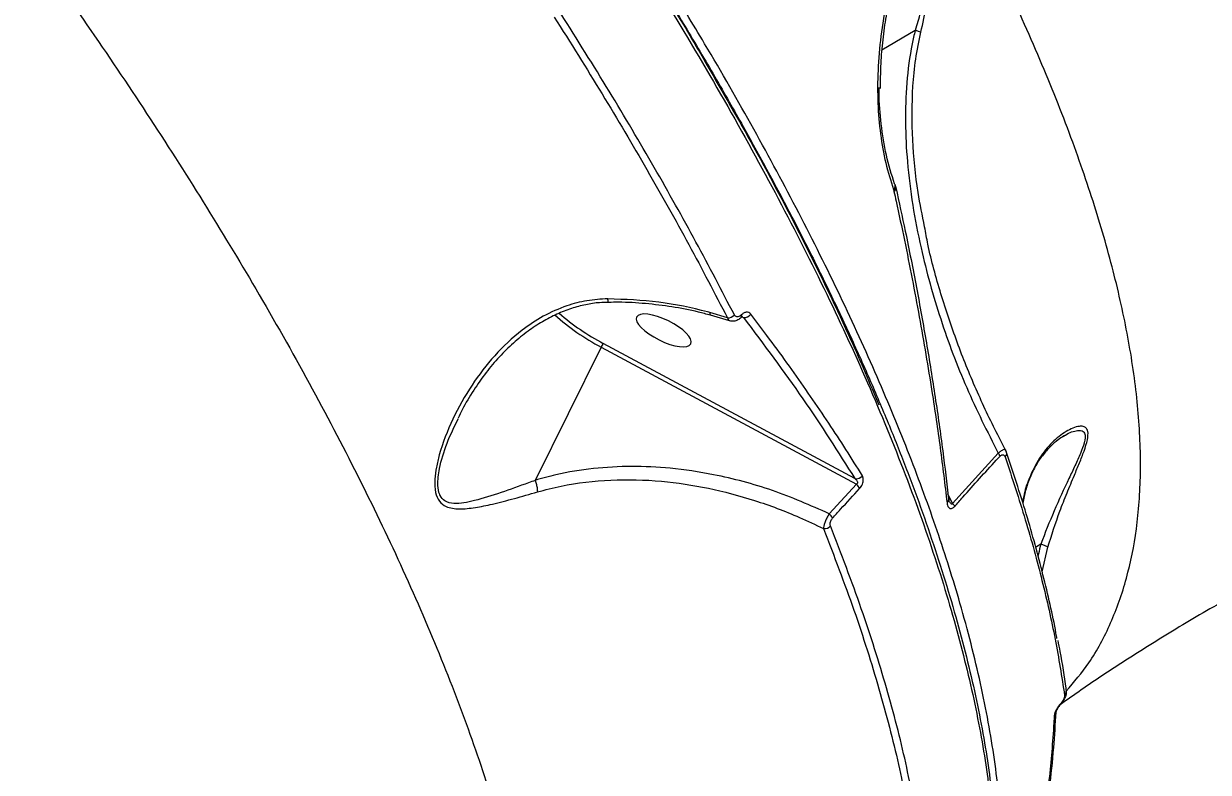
# Model space of a CAD drawing. Header units: millimetres. Extents: x -6028 to 5958, y -6064 to 4137.
# Drawn here: x 485.2 to 668.5, y -370.7 to -255 of the extents above; entities that cross this region are included whole.
import ezdxf

# ---------------------------------------------------------------- set-up
doc = ezdxf.new("R2010")
doc.units = ezdxf.units.MM
for name, color, linetype in [('DIKOM_ОБЪЕКТ', 7, 'Continuous'), ('DIKOM_РАЗМЕР_ЗОНА', 7, 'Continuous'), ('DIKOM_РАЗМЕР_ОБЪЕКТА', 7, 'Continuous')]:
    doc.layers.add(name, color=color, linetype=linetype)
doc.styles.add('style1', font='arial.ttf', dxfattribs={"width": 0.8})
doc.dimstyles.new('1-50', dxfattribs={"dimtxt": 300, "dimasz": 200, "dimexe": 100, "dimexo": 0, "dimgap": 100, "dimtad": 1, "dimtxsty": 'style1', "dimcen": 200, "dimclrd": 7, "dimclre": 7, "dimclrt": 7, "dimadec": 1, "dimazin": 2, "dimtfac": 1, "dimtmove": 0, "dimatfit": 2, "dimfxl": 0, "dimlwd": 25, "dimlwe": 18, "dimarcsym": 0})

# ---------------------------------------------------------------- blocks, each defined once
blk = doc.blocks.new('*D9')
at = {"layer": 'Defpoints', "color": 0, "transparency": 16777216}
for p in [(-6027.56, 1459.58), (4556.58, 1382.7), (4556.58, -5964.37)]:
    blk.add_point(p, dxfattribs=at)
at = {"layer": 'DIKOM_РАЗМЕР_ЗОНА', "color": 7, "lineweight": 18, "transparency": 16777216}
for p, q in [((-6027.56, 1459.58), (-6027.56, -6064.37)), ((4556.58, 1382.7), (4556.58, -6064.37))]:
    blk.add_line(p, q, dxfattribs=at)
at = {"layer": 'DIKOM_РАЗМЕР_ЗОНА', "color": 7, "lineweight": 25, "transparency": 16777216}
blk.add_line((-5827.56, -5964.37), (4356.58, -5964.37), dxfattribs=at)
at = {"layer": 'DIKOM_РАЗМЕР_ЗОНА', "color": 7, "transparency": 16777216}
for points in [[(-5827.56, -5931.03), (-5827.56, -5997.7), (-6027.56, -5964.37)], [(4356.58, -5931.03), (4356.58, -5997.7), (4556.58, -5964.37)]]:
    blk.add_solid(points, dxfattribs=at)
at = {"layer": 'DIKOM_РАЗМЕР_ЗОНА', "color": 7, "transparency": 16777216, "insert": (157.08, -5711.2), "char_height": 300, "attachment_point": 5, "style": 'style1'}
blk.add_mtext('10600', dxfattribs=at)
blk = doc.blocks.new('*D11')
at = {"layer": 'Defpoints', "color": 0, "transparency": 16777216}
for p in [(259.43, 2965.58), (1920.55, -3002.33), (4022.59, -3002.33)]:
    blk.add_point(p, dxfattribs=at)
at = {"layer": 'DIKOM_РАЗМЕР_ОБЪЕКТА', "color": 7, "lineweight": 18, "transparency": 16777216}
for p, q in [((259.43, 2965.58), (4122.59, 2965.58)), ((1920.55, -3002.33), (4122.59, -3002.33))]:
    blk.add_line(p, q, dxfattribs=at)
at = {"layer": 'DIKOM_РАЗМЕР_ОБЪЕКТА', "color": 7, "lineweight": 25, "transparency": 16777216}
blk.add_line((4022.59, 2765.58), (4022.59, -2802.33), dxfattribs=at)
at = {"layer": 'DIKOM_РАЗМЕР_ОБЪЕКТА', "color": 7, "transparency": 16777216}
for points in [[(3989.25, 2765.58), (4055.92, 2765.58), (4022.59, 2965.58)], [(3989.25, -2802.33), (4055.92, -2802.33), (4022.59, -3002.33)]]:
    blk.add_solid(points, dxfattribs=at)
at = {"layer": 'DIKOM_РАЗМЕР_ОБЪЕКТА', "color": 7, "transparency": 16777216, "insert": (3769.41, -24.42), "char_height": 300, "attachment_point": 5, "rotation": 90, "style": 'style1'}
blk.add_mtext('6000', dxfattribs=at)
blk = doc.blocks.new('*D12')
at = {"layer": 'Defpoints', "color": 0, "transparency": 16777216}
for p in [(3056.58, 1987.9), (-4027.97, 676.5), (3056.58, -3714.77)]:
    blk.add_point(p, dxfattribs=at)
at = {"layer": 'DIKOM_РАЗМЕР_ОБЪЕКТА', "color": 7, "lineweight": 18, "transparency": 16777216}
for p, q in [((3056.58, 1987.9), (3056.58, -3814.77)), ((-4027.97, 676.5), (-4027.97, -3814.77))]:
    blk.add_line(p, q, dxfattribs=at)
at = {"layer": 'DIKOM_РАЗМЕР_ОБЪЕКТА', "color": 7, "lineweight": 25, "transparency": 16777216}
blk.add_line((-3827.97, -3714.77), (2856.58, -3714.77), dxfattribs=at)
at = {"layer": 'DIKOM_РАЗМЕР_ОБЪЕКТА', "color": 7, "transparency": 16777216}
for points in [[(-3827.97, -3681.44), (-3827.97, -3748.11), (-4027.97, -3714.77)], [(2856.58, -3681.44), (2856.58, -3748.11), (3056.58, -3714.77)]]:
    blk.add_solid(points, dxfattribs=at)
at = {"layer": 'DIKOM_РАЗМЕР_ОБЪЕКТА', "color": 7, "transparency": 16777216, "insert": (20, -3461.6), "char_height": 300, "attachment_point": 5, "style": 'style1'}
blk.add_mtext('7100', dxfattribs=at)

msp = doc.modelspace()

# ---------------------------------------------------------------- linework, layer by layer
at = {"layer": 'DIKOM_ОБЪЕКТ', "color": 7, "linetype": 'Continuous', "lineweight": 15}
for p, q in [((623.116, -256.066), (617.96, -259.139)), ((619.766, -280.643), (619.838, -280.906)), ((619.838, -280.906), (619.846, -280.943)), ((620.131, -280.34), (620.136, -280.368)), ((594.087, -300.497), (591.349, -299.67)), ((594.423, -300.96), (591.448, -300.055)), ((596.334, -300.335), (596.555, -300.421)), ((574.557, -305.006), (564.334, -325.603)), ((574.557, -305.006), (614.026, -326.192)), ((613.799, -325.335), (574.886, -304.447)), ((646.038, -318.833), (646.223, -318.706)), ((635.958, -321.414), (628.92, -329.186)), ((614.026, -326.192), (609.832, -330.768)), ((628.92, -329.186), (628.2, -327.697)), ((642.573, -335.47), (641.728, -335.974)), ((642.767, -339.761), (643.633, -335.953)), ((645.574, -360.277), (645.569, -360.282))]:
    msp.add_line(p, q, dxfattribs=at)
at = {"layer": 'DIKOM_ОБЪЕКТ', "color": 7, "linetype": 'Continuous', "lineweight": 15, "flags": 128}
for points in [[(620.022, -279.944), (619.998, -279.888), (619.939, -279.798)], [(591.349, -299.67), (591.362, -299.89), (591.405, -300.024), (591.451, -300.063)], [(596.227, -300.422), (596.231, -300.418), (596.274, -300.326), (596.274, -300.198), (596.229, -300.043)], [(645.582, -360.162), (645.587, -360.247), (645.574, -360.277)]]:
    msp.add_lwpolyline(points, dxfattribs=at)
at = {"layer": 'DIKOM_ОБЪЕКТ', "color": 7, "linetype": 'Continuous', "lineweight": 15}
for centre, radius, start, end in [((619.393, -280.11), 0.65, 305.00247, 14.7684), ((619.551, -280.399), 0.583, 299.54846, 5.60464), ((619.54, -280.427), 0.6, 300.69968, 5.4096), ((591.601, -272.667), 36.555, 228.47756, 242.20819), ((591.407, -273.079), 35.453, 228.82908, 242.22551), ((594.156, -299.16), 1.339, 267.05225, 318.52236), ((596.701, -299.238), 1.193, 262.93619, 325.54986), ((577.797, -306.54), 3.585, 144.2862, 154.66492), ((634.7, -322.593), 1.724, 25.17162, 43.15068), ((636.543, -321.426), 0.745, 311.40691, 33.46192), ((614.035, -324.203), 1.156, 258.22988, 322.73419), ((612.802, -327.619), 1.88, 23.10719, 49.36705), ((627.659, -328.57), 0.649, 307.06775, 4.82584), ((627.685, -330.407), 1.737, 26.92865, 44.70735), ((608.643, -332.203), 1.863, 23.96147, 50.35522), ((609.111, -331.835), 1.235, 262.42121, 318.43802), ((645.657, -358.242), 0.831, 313.96365, 7.46296), ((644.164, -361.39), 0.732, 310.77747, 356.47633)]:
    msp.add_arc(centre, radius, start, end, dxfattribs=at)
at = {"layer": 'DIKOM_ОБЪЕКТ', "color": 7, "linetype": 'Continuous', "lineweight": 15, "extrusion": (0, 0, -1)}
msp.add_ellipse((584.232, -302.426), major_axis=(-4.187, 2.066), ratio=0.3508698, dxfattribs=at)
at = {"layer": 'DIKOM_ОБЪЕКТ', "color": 7, "linetype": 'Continuous', "lineweight": 15}
for points, knots in [([(506.478, -145.914), (504.967, -147.565), (500.582, -152.354), (493.509, -160.431), (485.343, -170.205), (477.433, -180.165), (469.779, -190.303), (462.387, -200.615), (455.259, -211.094), (448.4, -221.735), (441.814, -232.532), (435.504, -243.479), (429.474, -254.571), (423.727, -265.8), (418.266, -277.162), (413.093, -288.65), (408.213, -300.257), (403.627, -311.977), (399.339, -323.805), (395.349, -335.733), (391.661, -347.755), (388.277, -359.865), (385.197, -372.055), (382.428, -384.321), (380.353, -394.659), (379.243, -400.915), (378.865, -403.043)], [0, 0, 0, 0, 0.0228187, 0.0662171, 0.1096161, 0.1530152, 0.1964146, 0.2398145, 0.2832143, 0.3266142, 0.3700144, 0.4134146, 0.4568151, 0.5002155, 0.5436165, 0.5870172, 0.6304184, 0.6738195, 0.7172205, 0.7606216, 0.8040231, 0.8474243, 0.8908257, 0.934227, 0.9776282, 1, 1, 1, 1]), ([(507.433, -146.683), (510.217, -149.987), (517.716, -158.889), (529.424, -173.369), (542.352, -190.052), (554.688, -206.758), (566.374, -223.428), (577.349, -240.002), (587.372, -256.116), (596.432, -271.725), (604.537, -286.797), (611.821, -301.577), (618.22, -315.999), (623.69, -330.004), (628.112, -343.285), (631.495, -355.81), (633.871, -367.572), (635.277, -378.757), (635.674, -389.312), (635, -399.149), (633.509, -407.611), (631.772, -412.388), (631.007, -414.493)], [0, 0, 0, 0, 0.03001692, 0.08086534, 0.13175285, 0.18260105, 0.23492645, 0.2872945, 0.33961996, 0.39046837, 0.44135552, 0.49220394, 0.5445294, 0.59689745, 0.64922277, 0.70007078, 0.7509577, 0.80180533, 0.85412993, 0.90649732, 0.95882213, 1, 1, 1, 1]), ([(520.106, -160.906), (521.569, -162.694), (525.306, -167.262), (531.129, -174.582), (537.582, -182.848), (543.837, -191.057), (549.906, -199.212), (555.79, -207.315), (561.49, -215.371), (567.008, -223.381), (572.346, -231.346), (577.504, -239.27), (582.486, -247.155), (587.284, -254.993), (591.885, -262.761), (596.268, -270.425), (600.421, -277.964), (604.342, -285.375), (608.033, -292.661), (611.497, -299.826), (614.735, -306.871), (617.747, -313.799), (620.535, -320.611), (623.099, -327.31), (625.439, -333.898), (627.554, -340.372), (629.44, -346.718), (631.086, -352.909), (632.487, -358.923), (633.64, -364.752), (634.547, -370.4), (635.209, -375.869), (635.626, -381.162), (635.799, -386.28), (635.726, -391.224), (635.408, -395.995), (634.843, -400.592), (634.035, -405.021), (632.964, -409.251), (632.031, -412.333), (631.376, -413.936), (631.243, -414.26)], [0, 0, 0, 0, 0.0170468, 0.0435528, 0.0699367, 0.0962289, 0.1224591, 0.1486579, 0.1748547, 0.201074, 0.2273412, 0.2536868, 0.2801404, 0.3067321, 0.3333827, 0.3599472, 0.386381, 0.4127152, 0.43898, 0.465205, 0.4914211, 0.5176541, 0.5439275, 0.5702715, 0.5967158, 0.62329, 0.6499714, 0.6766221, 0.703128, 0.7295247, 0.7558415, 0.7821073, 0.8083505, 0.8345981, 0.8608701, 0.887191, 0.9135856, 0.9400793, 0.9666807, 0.9932504, 1, 1, 1, 1]), ([(641.461, -212.843), (640.022, -214.094), (637.143, -216.597), (633.269, -220.902), (629.79, -225.501), (626.738, -230.34), (624.071, -235.432), (621.833, -240.717), (620.026, -246.115), (618.661, -251.553), (617.759, -256.955), (617.304, -262.247), (617.286, -267.33), (617.708, -272.12), (618.497, -276.612), (619.344, -279.3), (619.766, -280.643)], [0, 0, 0, 0, 0.0751069, 0.1502145, 0.2212813, 0.2925769, 0.3636443, 0.43477, 0.5061223, 0.5772482, 0.6483394, 0.7196581, 0.7907498, 0.8604278, 0.9303179, 1, 1, 1, 1]), ([(635.752, -218.904), (635.442, -219.233), (634.239, -220.502), (632.287, -222.918), (629.914, -226.129), (627.726, -229.505), (625.729, -232.994), (623.946, -236.568), (622.389, -240.191), (621.068, -243.834), (619.981, -247.479), (619.105, -251.128), (618.435, -254.791), (617.976, -258.455), (617.721, -261.891), (617.721, -264.049), (617.721, -265.03)], [0, 0, 0, 0, 0.0269084, 0.1041218, 0.1816157, 0.2590496, 0.3360962, 0.4125028, 0.4880729, 0.5626852, 0.636301, 0.7098301, 0.7843588, 0.8599039, 0.9363177, 1, 1, 1, 1]), ([(646.477, -358.191), (647.697, -356.768), (650.409, -353.606), (653.481, -347.744), (655.953, -340.859), (657.501, -333.157), (658.122, -324.663), (657.788, -315.38), (656.523, -305.57), (654.378, -295.297), (651.418, -284.625), (647.593, -273.325), (642.864, -261.398), (637.301, -248.905), (632.891, -240.199), (630.688, -235.848)], [0, 0, 0, 0, 0.0635293, 0.1411703, 0.2188717, 0.2965144, 0.3764185, 0.4563874, 0.5362932, 0.6125305, 0.6888223, 0.7650599, 0.8433536, 0.9217062, 1, 1, 1, 1]), ([(485.242, -241.353), (488.541, -245.976), (495.139, -255.222), (504.375, -268.966), (513.097, -282.586), (521.517, -296.508), (529.519, -310.626), (536.991, -324.856), (543.714, -338.823), (549.631, -352.463), (554.7, -365.713), (558.763, -378.143), (561.861, -389.74), (564.055, -400.514), (565.412, -410.762), (565.893, -420.424), (565.466, -429.44), (564.142, -437.817), (561.759, -445.368), (559.645, -450.376), (558.056, -452.556), (557.897, -452.774)], [0, 0, 0, 0, 0.0504131, 0.1008262, 0.1517409, 0.2026558, 0.2589411, 0.3152695, 0.3715542, 0.4294982, 0.4874897, 0.5454329, 0.5999471, 0.6545024, 0.7090161, 0.7651036, 0.8212361, 0.8773229, 0.9354381, 0.9935542, 1, 1, 1, 1]), ([(622.886, -245.064), (623.282, -245.239), (623.994, -245.555), (624.698, -246.683), (624.919, -248.4), (624.59, -250.703), (623.941, -253.346), (623.377, -255.157), (623.124, -256.063), (623.124, -256.065)], [0, 0, 0, 0, 0.1595604, 0.2875348, 0.4150426, 0.593465, 0.7962097, 0.9997283, 1, 1, 1, 1]), ([(623.996, -256.35), (624.319, -254.944), (624.772, -252.979), (625.193, -250.451), (625.366, -248.671), (625.278, -246.875), (624.645, -245.29), (623.847, -244.63), (623.342, -244.375), (623.282, -244.345)], [0, 0, 0, 0, 0.2865154, 0.4002751, 0.5163051, 0.6574647, 0.7993954, 0.9763478, 1, 1, 1, 1]), ([(631.989, -413.739), (632.683, -411.999), (634.404, -407.69), (635.976, -399.819), (636.866, -390.297), (636.707, -379.954), (635.551, -368.881), (633.389, -357.119), (630.365, -345.276), (626.638, -333.466), (622.364, -321.795), (617.356, -309.68), (611.639, -297.177), (605.268, -284.4), (598.258, -271.38), (591.477, -259.544), (586.858, -251.965), (584.976, -248.877)], [0, 0, 0, 0, 0.050917, 0.1261489, 0.2016179, 0.2772074, 0.3527977, 0.4282666, 0.5034982, 0.5681927, 0.6332311, 0.6983458, 0.7634608, 0.8284991, 0.8923088, 0.9561184, 1, 1, 1, 1]), ([(583.691, -249.318), (585.6, -252.412), (588.129, -256.512), (590.389, -260.499), (590.943, -261.477)], [0, 0, 0, 0, 0.7547569, 1, 1, 1, 1]), ([(567.296, -253.993), (569.797, -257.969), (574.798, -265.923), (581.71, -277.642), (588.216, -289.207), (592.13, -296.734), (594.087, -300.497)], [0, 0, 0, 0, 0.2491201, 0.4982431, 0.7491221, 1, 1, 1, 1]), ([(595.159, -300.046), (593.214, -296.304), (589.324, -288.821), (582.83, -277.268), (575.899, -265.506), (570.857, -257.485), (568.336, -253.475)], [0, 0, 0, 0, 0.2491212, 0.4982433, 0.7491211, 1, 1, 1, 1]), ([(623.116, -256.066), (622.959, -256.756), (622.351, -259.418), (621.737, -264.168), (621.537, -270.272), (621.864, -276.595), (622.676, -283.085), (624.268, -291.245), (626.928, -300.733), (630.913, -311.367), (634.277, -318.067), (635.958, -321.414)], [0, 0, 0, 0, 0.031072, 0.1198395, 0.2089552, 0.2979301, 0.3968244, 0.4957436, 0.6636326, 0.8319727, 1, 1, 1, 1]), ([(624.583, -286.428), (624.223, -284.659), (623.322, -280.228), (622.624, -272.954), (622.61, -266.043), (623.147, -260.486), (623.713, -257.729), (623.996, -256.35)], [0, 0, 0, 0, 0.1796924, 0.4500959, 0.7218814, 0.86097, 1, 1, 1, 1]), ([(623.124, -256.065), (623.123, -256.064), (623.121, -256.064), (623.118, -256.065), (623.117, -256.066), (623.116, -256.066)], [0, 0, 0, 0, 0.3447617, 0.8145246, 1, 1, 1, 1]), ([(623.996, -256.35), (623.979, -256.343), (623.881, -256.304), (623.626, -256.212), (623.302, -256.117), (623.124, -256.065)], [0, 0, 0, 0, 0.0844344, 0.4973758, 1, 1, 1, 1]), ([(590.943, -261.477), (593.384, -265.689), (598.845, -275.115), (606.224, -289.264), (612.713, -302.589), (616.103, -310.614), (617.504, -313.931)], [0, 0, 0, 0, 0.2298554, 0.5143588, 0.7993143, 1, 1, 1, 1]), ([(619.939, -279.798), (619.485, -278.348), (618.577, -275.447), (617.845, -270.656), (617.519, -267.106), (617.572, -265.155), (617.579, -264.887)], [0, 0, 0, 0, 0.3252333, 0.650461, 0.9519483, 1, 1, 1, 1]), ([(620.021, -279.944), (620.029, -279.966), (620.076, -280.095), (620.104, -280.23), (620.127, -280.342)], [0, 0, 0, 0, 0.16997445, 1, 1, 1, 1]), ([(619.846, -280.943), (619.957, -281.448), (620.513, -283.975), (621.895, -290.498), (623.815, -300.372), (625.618, -311.043), (627.029, -320.618), (627.71, -326.264), (628.051, -329.088)], [0, 0, 0, 0, 0.0299888, 0.1499471, 0.3900563, 0.6301646, 0.8150823, 1, 1, 1, 1]), ([(620.145, -280.368), (620.637, -282.618), (621.774, -287.821), (623.343, -295.815), (624.889, -304.38), (626.243, -312.802), (627.399, -320.869), (628.008, -326.041), (628.3, -328.516)], [0, 0, 0, 0, 0.1335242, 0.3089236, 0.4846179, 0.6608044, 0.8376664, 1, 1, 1, 1]), ([(637.164, -321.016), (636.734, -320.2), (635.101, -317.099), (632.491, -311.555), (629.543, -304.288), (627.064, -296.8), (625.378, -290.838), (624.745, -287.327), (624.583, -286.428)], [0, 0, 0, 0, 0.07584915, 0.28811737, 0.50118493, 0.71398534, 0.92675534, 1, 1, 1, 1]), ([(575.597, -297.55), (574.509, -297.611), (572.332, -297.732), (568.943, -298.638), (565.545, -300.164), (561.74, -302.689), (557.974, -306.237), (554.421, -310.897), (551.479, -316.079), (549.806, -320.436), (549.041, -323.583), (548.769, -325.571), (548.834, -327.443), (549.456, -328.918), (550.704, -329.857), (552.633, -330.103), (555.073, -329.849), (557.91, -329.243), (561.101, -328.431), (563.495, -327.744), (564.691, -327.4)], [0, 0, 0, 0, 0.0482062, 0.0964665, 0.1564826, 0.2165962, 0.305094, 0.3937438, 0.4869556, 0.5799891, 0.6113372, 0.6426254, 0.6797847, 0.710026, 0.7402885, 0.7862501, 0.8340976, 0.8820763, 0.9410332, 1, 1, 1, 1]), ([(575.687, -298.107), (575.23, -298.11), (574.041, -298.121), (572.11, -298.436), (569.892, -299.019), (567.648, -299.9), (565.406, -301.078), (563.147, -302.572), (560.913, -304.386), (558.745, -306.529), (556.69, -308.966), (554.782, -311.702), (553.35, -314.072), (552.645, -315.564), (552.436, -316.006)], [0, 0, 0, 0, 0.0428599, 0.1116099, 0.184487, 0.2616235, 0.3433642, 0.4300071, 0.5249371, 0.6240059, 0.727977, 0.8372285, 0.9517709, 1, 1, 1, 1]), ([(591.349, -299.67), (591.242, -299.641), (588.67, -298.944), (583.461, -297.851), (578.236, -297.651), (575.597, -297.55)], [0, 0, 0, 0, 0.0209684, 0.5055773, 1, 1, 1, 1]), ([(575.686, -298.051), (575.676, -298.053), (575.654, -298.056), (575.625, -297.859), (575.606, -297.659), (575.599, -297.577), (575.597, -297.55)], [0, 0, 0, 0, 0.30305046, 0.7507433, 0.91981338, 1, 1, 1, 1]), ([(591.444, -300.09), (590.829, -299.919), (588.886, -299.378), (585.527, -298.761), (581.409, -298.257), (578.118, -298.044), (576.21, -298.094), (575.685, -298.108)], [0, 0, 0, 0, 0.1211953, 0.3832421, 0.643333, 0.90169, 1, 1, 1, 1]), ([(596.219, -300.412), (596.054, -300.562), (595.715, -300.868), (595.1, -301.03), (594.636, -301.045), (594.446, -300.943), (594.431, -300.935)], [0, 0, 0, 0, 0.3258591, 0.6671522, 0.9753661, 1, 1, 1, 1]), ([(596.229, -300.043), (596.198, -300.073), (596.075, -300.19), (595.838, -300.322), (595.557, -300.354), (595.313, -300.27), (595.21, -300.121), (595.159, -300.046)], [0, 0, 0, 0, 0.07985924, 0.31814373, 0.55553818, 0.77739361, 1, 1, 1, 1]), ([(596.405, -300.297), (596.396, -300.3), (596.379, -300.305), (596.292, -300.354), (596.238, -300.414), (596.225, -300.428)], [0, 0, 0, 0, 0.4939905, 0.8836062, 1, 1, 1, 1]), ([(597.685, -299.912), (597.591, -299.821), (597.403, -299.64), (597.007, -299.599), (596.596, -299.724), (596.344, -299.944), (596.229, -300.043)], [0, 0, 0, 0, 0.2591639, 0.5177166, 0.7812382, 1, 1, 1, 1]), ([(596.555, -300.421), (599.713, -304.633), (606.041, -313.07), (611.21, -321.242), (613.799, -325.335)], [0, 0, 0, 0, 0.4991795, 1, 1, 1, 1]), ([(614.955, -324.903), (614.748, -324.566), (613.715, -322.88), (610.929, -318.471), (606.319, -311.605), (601.513, -304.94), (598.528, -301.02), (597.685, -299.912)], [0, 0, 0, 0, 0.04137192, 0.20687359, 0.5381526, 0.86943569, 1, 1, 1, 1]), ([(594.087, -300.497), (594.134, -300.63), (594.213, -300.851), (594.375, -300.9), (594.44, -300.92)], [0, 0, 0, 0, 0.6003469, 1, 1, 1, 1]), ([(564.333, -325.612), (564.332, -325.613), (563.996, -325.736), (562.204, -326.389), (559, -327.539), (555.702, -328.602), (553.31, -329.116), (551.727, -329.246), (550.406, -328.945), (549.793, -328.26), (549.422, -327.455), (549.19, -326.127), (549.558, -323.373), (550.616, -319.821), (551.852, -317.295), (552.476, -316.02)], [0, 0, 0, 0, 0.0001357, 0.0340981, 0.1844675, 0.3376816, 0.4021637, 0.4677307, 0.5358552, 0.5866168, 0.5925481, 0.6494543, 0.7379497, 0.8676436, 1, 1, 1, 1]), ([(643.633, -335.953), (644.232, -334.082), (645.14, -331.245), (646.609, -327.548), (647.643, -325.056), (648.55, -322.886), (649.286, -321.015), (649.834, -319.266), (649.91, -318.002), (649.535, -317.404), (648.969, -317.211), (648.205, -317.272), (647.261, -317.602), (645.805, -318.425), (644, -319.946), (642.048, -322.424), (640.681, -325.346), (639.937, -327.622), (639.786, -328.883), (639.761, -329.095)], [0, 0, 0, 0, 0.1078102, 0.1634094, 0.2189657, 0.2582568, 0.2982451, 0.3400219, 0.3821824, 0.418937, 0.4532006, 0.4883111, 0.5383586, 0.5884537, 0.6911828, 0.7980405, 0.9069118, 0.984374, 1, 1, 1, 1]), ([(646.21, -318.691), (646.155, -318.722), (645.851, -318.89), (645.085, -319.448), (644.007, -320.37), (642.847, -321.68), (641.769, -323.293), (640.887, -325.084), (640.188, -327.019), (639.898, -328.448), (639.765, -329.107)], [0, 0, 0, 0, 0.0215158, 0.1200077, 0.2579903, 0.4295166, 0.5755767, 0.7294554, 0.8752273, 1, 1, 1, 1]), ([(646.223, -318.706), (646.267, -318.675), (646.967, -318.186), (648.039, -317.861), (649.096, -317.918), (649.473, -318.542), (649.398, -319.298), (649.155, -320.246), (648.697, -321.467), (647.855, -323.329), (646.441, -326.276), (644.574, -330.31), (643.2, -333.75), (642.582, -335.467), (642.582, -335.469)], [0, 0, 0, 0, 0.010391, 0.1667135, 0.2569815, 0.318009, 0.3785436, 0.3883339, 0.4588903, 0.5365022, 0.6143872, 0.8069545, 0.999842, 1, 1, 1, 1]), ([(629.234, -329.621), (629.658, -329.141), (631.778, -326.744), (634.124, -324.161), (636.061, -322.075), (636.261, -321.86)], [0, 0, 0, 0, 0.18316451, 0.91588072, 1, 1, 1, 1]), ([(637.164, -321.016), (637.141, -320.947), (637.094, -320.808), (636.789, -320.853), (636.381, -321.075), (636.086, -321.311), (635.958, -321.414)], [0, 0, 0, 0, 0.28294288, 0.5674625, 0.81119861, 1, 1, 1, 1]), ([(636.261, -321.86), (636.305, -321.817), (636.397, -321.727), (636.552, -321.647), (636.709, -321.629), (636.905, -321.708), (636.982, -321.873), (637.036, -321.985)], [0, 0, 0, 0, 0.1212388, 0.2522598, 0.41163, 0.5993229, 1, 1, 1, 1]), ([(637.036, -321.985), (638.116, -325.249), (640.276, -331.778), (642.818, -341.152), (644.886, -350.234), (645.784, -355.971), (646.233, -358.839)], [0, 0, 0, 0, 0.24912135, 0.49824266, 0.74912154, 1, 1, 1, 1]), ([(645.047, -350.056), (645, -349.773), (644.475, -346.623), (642.935, -340.222), (640.432, -330.869), (638.253, -324.3), (637.164, -321.016)], [0, 0, 0, 0, 0.0317256, 0.3529707, 0.6764863, 1, 1, 1, 1]), ([(609.832, -330.768), (606.927, -329.493), (601.12, -326.944), (592.8, -324.759), (585.49, -323.661), (579.259, -323.364), (573.338, -323.685), (568.345, -324.478), (565.406, -325.303), (564.334, -325.603)], [0, 0, 0, 0, 0.1992546, 0.3984551, 0.5429355, 0.6708107, 0.7989904, 0.9267424, 1, 1, 1, 1]), ([(564.334, -325.603), (564.334, -325.604), (564.333, -325.606), (564.333, -325.61), (564.333, -325.611), (564.333, -325.612)], [0, 0, 0, 0, 0.4332343, 0.7901242, 1, 1, 1, 1]), ([(564.333, -325.612), (564.406, -325.825), (564.55, -326.251), (564.662, -326.841), (564.692, -327.211), (564.692, -327.368), (564.691, -327.4)], [0, 0, 0, 0, 0.3413971, 0.6828042, 0.9341038, 1, 1, 1, 1]), ([(564.691, -327.4), (565.913, -327.077), (569.607, -326.098), (576.048, -325.381), (583.704, -325.569), (591.16, -326.702), (598.306, -328.602), (604.239, -330.808), (607.715, -332.47), (608.948, -333.059)], [0, 0, 0, 0, 0.085361, 0.2582659, 0.4312982, 0.5912949, 0.7518443, 0.9119645, 1, 1, 1, 1]), ([(613.799, -325.335), (613.848, -325.376), (613.962, -325.472), (614.101, -325.634), (614.188, -325.795), (614.212, -325.91), (614.211, -325.986), (614.193, -326.052), (614.152, -326.113), (614.095, -326.161), (614.05, -326.181), (614.026, -326.192)], [0, 0, 0, 0, 0.1852571, 0.4305182, 0.6101701, 0.6933745, 0.7463797, 0.8083385, 0.8667074, 0.9298179, 1, 1, 1, 1]), ([(614.531, -326.881), (614.616, -326.779), (614.787, -326.575), (614.976, -326.195), (615.089, -325.81), (615.118, -325.43), (615.067, -325.12), (614.988, -324.966), (614.955, -324.903)], [0, 0, 0, 0, 0.1643404, 0.3291541, 0.4897536, 0.6616118, 0.8613348, 1, 1, 1, 1]), ([(610.346, -331.446), (610.76, -330.987), (612.143, -329.454), (613.547, -327.941), (614.531, -326.881)], [0, 0, 0, 0, 0.2996408, 1, 1, 1, 1]), ([(628.051, -329.088), (628.103, -329.342), (628.176, -329.705), (628.456, -329.954), (628.693, -329.991), (628.944, -329.887), (629.117, -329.748), (629.21, -329.647), (629.234, -329.621)], [0, 0, 0, 0, 0.40298787, 0.57330764, 0.7451334, 0.85334862, 0.96172044, 1, 1, 1, 1]), ([(628.311, -328.513), (628.314, -328.55), (628.322, -328.664), (628.358, -328.743), (628.351, -328.732), (628.349, -328.73)], [0, 0, 0, 0, 0.285573, 0.880294, 1, 1, 1, 1]), ([(628.92, -329.186), (628.915, -329.2), (628.905, -329.23), (628.882, -329.27), (628.858, -329.293), (628.831, -329.307), (628.797, -329.313), (628.705, -329.283), (628.582, -329.142), (628.454, -328.943), (628.383, -328.79), (628.355, -328.728)], [0, 0, 0, 0, 0.0411718, 0.0837075, 0.1265969, 0.1397965, 0.1860161, 0.24724, 0.489988, 0.7937459, 1, 1, 1, 1]), ([(609.832, -330.768), (609.726, -330.943), (609.514, -331.292), (609.245, -331.879), (609.05, -332.431), (608.962, -332.823), (608.951, -333.002), (608.948, -333.059)], [0, 0, 0, 0, 0.2221261, 0.44439325, 0.66505624, 0.89224969, 1, 1, 1, 1]), ([(610.035, -332.654), (610.031, -332.644), (610.002, -332.568), (609.973, -332.411), (609.988, -332.162), (610.058, -331.907), (610.179, -331.653), (610.29, -331.515), (610.346, -331.446)], [0, 0, 0, 0, 0.0355054, 0.2573399, 0.4482494, 0.6281491, 0.8143742, 1, 1, 1, 1]), ([(608.948, -333.059), (610.576, -337.305), (613.834, -345.797), (617.647, -357.927), (620.724, -369.626), (622.022, -376.942), (622.671, -380.6)], [0, 0, 0, 0, 0.2486156, 0.4972297, 0.7486165, 1, 1, 1, 1]), ([(623.769, -380.26), (623.128, -376.638), (621.845, -369.393), (618.792, -357.732), (614.977, -345.55), (611.682, -336.953), (610.035, -332.654)], [0, 0, 0, 0, 0.2486167, 0.4972326, 0.7486162, 1, 1, 1, 1]), ([(690.351, -334.199), (688.863, -334.895), (684.44, -336.962), (677.217, -340.715), (668.689, -345.429), (660.322, -350.44), (652.598, -355.364), (647.727, -358.755), (645.542, -360.277)], [0, 0, 0, 0, 0.0958443, 0.2847572, 0.4731354, 0.6608579, 0.847819, 1, 1, 1, 1]), ([(642.573, -335.47), (642.539, -335.585), (642.353, -336.206), (642.218, -336.843), (642.109, -337.363)], [0, 0, 0, 0, 0.1847158, 1, 1, 1, 1]), ([(642.582, -335.469), (642.581, -335.469), (642.579, -335.468), (642.576, -335.469), (642.574, -335.47), (642.573, -335.47)], [0, 0, 0, 0, 0.3000403, 0.7106662, 1, 1, 1, 1]), ([(643.633, -335.953), (643.627, -335.946), (643.599, -335.915), (643.467, -335.829), (643.133, -335.672), (642.766, -335.536), (642.582, -335.469)], [0, 0, 0, 0, 0.065899, 0.3172734, 0.6586295, 1, 1, 1, 1]), ([(645.163, -350.338), (645.28, -350.918), (645.79, -353.447), (646.219, -356.043), (646.458, -358.005), (646.474, -358.135)], [0, 0, 0, 0, 0.2176046, 0.9482538, 1, 1, 1, 1]), ([(646.474, -358.138), (646.484, -358.237), (646.509, -358.485), (646.408, -358.932), (646.168, -359.479), (645.849, -359.978), (645.627, -360.206), (645.566, -360.27)], [0, 0, 0, 0, 0.1289546, 0.3232326, 0.617171, 0.8931746, 1, 1, 1, 1]), ([(646.233, -358.839), (646.235, -358.871), (646.242, -358.977), (646.181, -359.219), (646.031, -359.545), (645.826, -359.875), (645.663, -360.066), (645.582, -360.162)], [0, 0, 0, 0, 0.1042828, 0.3453604, 0.5759588, 0.7877687, 1, 1, 1, 1]), ([(645.582, -360.162), (645.464, -360.299), (645.229, -360.573), (644.94, -361.044), (644.71, -361.534), (644.665, -361.801), (644.641, -361.944)], [0, 0, 0, 0, 0.2322249, 0.4639879, 0.7139823, 1, 1, 1, 1]), ([(645.571, -360.282), (645.562, -360.291), (645.49, -360.363), (645.339, -360.555), (645.141, -360.847), (644.99, -361.14), (644.914, -361.339), (644.894, -361.439), (644.894, -361.435), (644.894, -361.434)], [0, 0, 0, 0, 0.0231291, 0.1915561, 0.3941462, 0.6225643, 0.8033814, 0.9364222, 1, 1, 1, 1]), ([(644.641, -361.944), (644.619, -362.322), (644.506, -364.214), (644.144, -369.06), (643.362, -376.258), (642.334, -382.824), (641.6, -386.482), (641.393, -387.516)], [0, 0, 0, 0, 0.0413723, 0.2068721, 0.5381553, 0.869436, 1, 1, 1, 1]), ([(644.879, -361.425), (644.763, -363.257), (644.51, -367.285), (643.892, -373.245), (643.055, -379.321), (642.287, -383.931), (641.736, -386.439), (641.594, -387.086)], [0, 0, 0, 0, 0.2003172, 0.4402381, 0.6792067, 0.9172088, 1, 1, 1, 1])]:
    msp.add_open_spline(points, degree=3, knots=knots, dxfattribs=at)

# ---------------------------------------------------------------- dimensions: what is measured, and where the dimension line sits
at = {"layer": 'DIKOM_РАЗМЕР_ЗОНА'}
dim = msp.add_linear_dim(base=(4556.575, -5964.368), p1=(-6027.562, 1459.576), p2=(4556.575, 1382.704), text='10600', dimstyle='1-50', dxfattribs=at)
dim.commit()
dim.dimension.update_dxf_attribs({"geometry": '*D9', "text_midpoint": (157.08, -5964.368), "dimtype": 160})
at = {"layer": 'DIKOM_РАЗМЕР_ОБЪЕКТА'}
dim = msp.add_linear_dim(base=(4022.586, -3002.33), p1=(259.433, 2965.575), p2=(1920.546, -3002.33), angle=90, text='6000', dimstyle='1-50', dxfattribs=at)
dim.commit()
dim.dimension.update_dxf_attribs({"geometry": '*D11', "text_midpoint": (4022.586, -24.423), "dimtype": 160})
dim = msp.add_linear_dim(base=(3056.575, -3714.774), p1=(-4027.972, 676.501), p2=(3056.575, 1987.897), text='7100', dimstyle='1-50', dxfattribs=at)
dim.commit()
dim.dimension.update_dxf_attribs({"geometry": '*D12', "text_midpoint": (20, -3714.774), "dimtype": 160})

doc.saveas('drawing.dxf')
